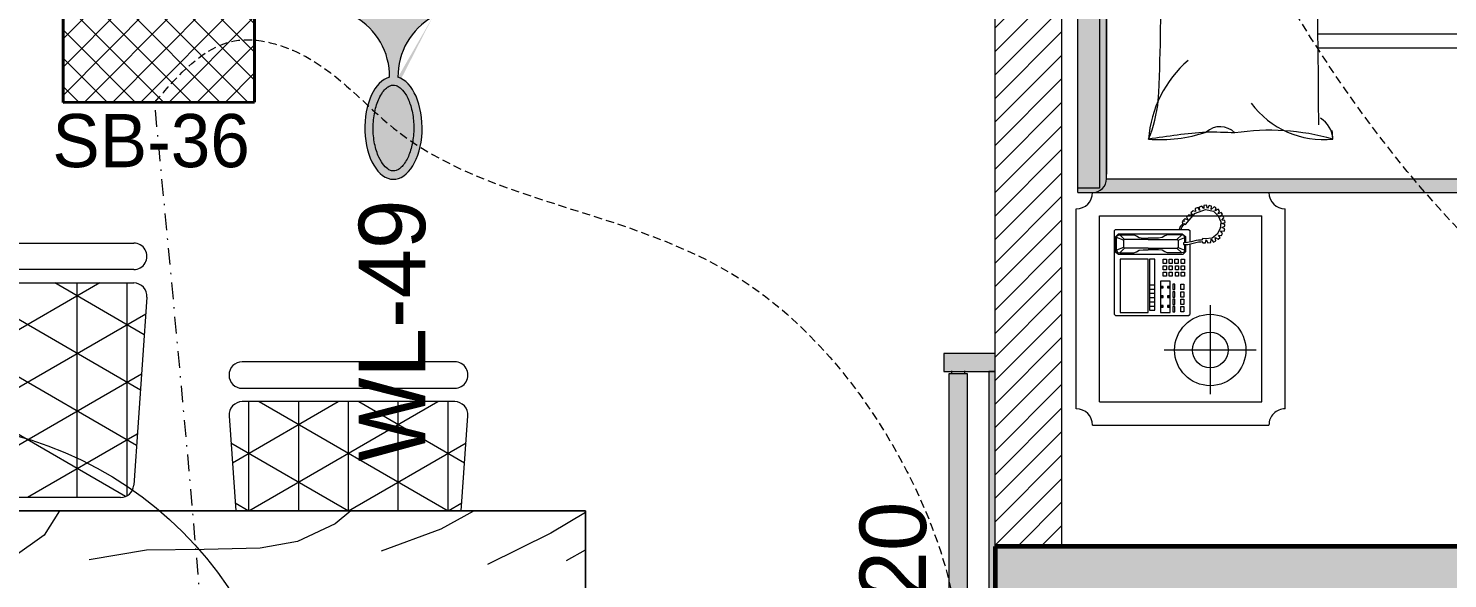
# Model space of a CAD drawing. Header units: inches. Extents: x 109699 to 44449955, y -10987 to 15824140.
# Drawn here: x 197648.8 to 197755.6, y -3479.4 to -3438.1 of the extents above; entities that cross this region are included whole.
import ezdxf

# ---------------------------------------------------------------- set-up
doc = ezdxf.new("R2010")
doc.units = ezdxf.units.IN
doc.header["$LTSCALE"] = 5
doc.header["$MEASUREMENT"] = 0
doc.linetypes.add('DASHDOT', pattern=[1, 0.5, -0.25, 0, -0.25])
doc.linetypes.add('DASHED2', pattern=[0.375, 0.25, -0.125])
doc.layers.get('0').update_dxf_attribs({"color": 123})
for name, color, linetype, lineweight in [('@NORMAL', 7, 'Continuous', 5), ('cloumn', 253, 'Continuous', 60), ('E-CF-Ceiling-Fan', 30, 'Continuous', 13), ('E-Con-Point', 5, 'DASHED2', 13), ('E-SB-Switch-Board', 106, 'Continuous', 18), ('E-WL-Wall-Light', 232, 'Continuous', 15), ('E-WTL-Wall-Tube-Light', 6, 'Continuous', 15), ('ha', 252, 'Continuous', 5), ('SB', 1, 'DASHDOT', 20), ('WALL-1', 8, 'Continuous', 9)]:
    doc.layers.add(name, color=color, linetype=linetype, lineweight=lineweight)
doc.layers.add('FURNITUR', color=7, linetype='Continuous', lineweight=5, true_color=0xe8e8e8)
doc.styles.get("Standard").update_dxf_attribs({"font": 'times.ttf'})

# ---------------------------------------------------------------- blocks, each defined once
blk = doc.blocks.new('coloumn-01')
at = {"layer": 'ha'}
h = blk.add_hatch(dxfattribs=at)
h.set_pattern_fill('AR-CONC', color=256, scale=0.5)
h.set_pattern_definition([(49.99999999999999, (0, 0), (3.586300913003767, -0.3137606749129755), [0.375, -4.125]), (355, (0, 0), (-0.693756668065, 3.760960668500059), [0.3, -3.3]), (100.45144446, (0.298858405, -0.02614672), (2.89254423363556, 3.447199954843147), [0.3187009599999999, -3.505710559999999]), (46.18420000000001, (0, 1), (5.336206653357862, -0.8275964039653827), [0.5625, -6.1875]), (96.63563549, (0.444683725, 0.931033465), (4.673309728371142, 4.870593003872752), [0.47805171, -5.258568799999999]), (351.1841639899999, (0, 1), (4.673309725273866, 4.870593001349951), [0.45, -4.950000005]), (21, (0.5, 0.75), (2.984535260592308, -2.013094453326694), [0.375, -4.125]), (326.0000000000001, (0.5, 0.75), (1.216576659607909, 3.625750225234265), [0.3, -3.3]), (71.45144474, (0.74871127, 0.58224213), (4.201111883649856, 1.612655764031769), [0.31870095, -3.50571056]), (37.50000000000001, (0, 0), (0.06079927658645334, 1.664469269156557), [0, -3.26, 0, -3.35, 0, -3.3125]), (7.499999999999999, (0, 0), (1.315347687210743, 1.972058559411801), [0, -1.91, 0, -3.185, 0, -1.2625]), (327.5, (-1.115, 0), (2.669112180862045, -0.1127743586718988), [0, -1.25, 0, -3.9, 0, -5.175]), (317.5, (-1.615, 0), (2.915930846711931, 0.5005249116615886), [0, -1.625, 0, -2.59, 0, -3.675])])
h.paths.add_polyline_path([(32128.44739975178, -2546319.049243456), (32092.44739975178, -2546319.049243456), (32092.44739975178, -2546331.049243456), (32128.44739975178, -2546331.049243456)])
h.paths.add_polyline_path([(32128.44739975189, -2546617.132962178), (32098.44739975189, -2546617.132962178), (32098.44739975189, -2546629.132962178), (32128.44739975189, -2546629.132962178)])
h.paths.add_polyline_path([(31978.51966727065, -2546605.132962178), (31966.51966727065, -2546605.132962178), (31966.51966727065, -2546635.132962178), (31978.51966727065, -2546635.132962178)])
h.paths.add_polyline_path([(31821.20333333506, -2546605.132962178), (31809.20333333506, -2546605.132962178), (31809.20333333506, -2546635.132962178), (31821.20333333506, -2546635.132962178)])
h.paths.add_polyline_path([(31689.20328743063, -2546611.133238418), (31677.20328743063, -2546611.133238418), (31677.20328743063, -2546635.133238418), (31689.20328743063, -2546635.133238418)])
h.paths.add_polyline_path([(31417.20347832461, -2546611.132962178), (31405.20347832461, -2546611.132962178), (31405.20347832461, -2546635.132962178), (31417.20347832461, -2546635.132962178)])
h.paths.add_polyline_path([(31435.20347912709, -2546415.348983645), (31405.20347912709, -2546415.348983645), (31405.20347912709, -2546427.348983645), (31435.20347912709, -2546427.348983645)])
h.paths.add_polyline_path([(31633.74647668525, -2546415.348983645), (31603.74647668525, -2546415.348983645), (31603.74647668525, -2546427.348983645), (31633.74647668525, -2546427.348983645)])
h.paths.add_polyline_path([(31821.20245073218, -2546319.049243455), (31809.20245073218, -2546319.049243455), (31809.20245073218, -2546349.049243455), (31821.20245073218, -2546349.049243455)])
h.paths.add_polyline_path([(31996.51966727068, -2546319.049243455), (31966.51966727068, -2546319.049243455), (31966.51966727068, -2546331.049243455), (31996.51966727068, -2546331.049243455)])
h.paths.add_polyline_path([(31581.74648750067, -2546291.049243452), (31541.74648750067, -2546291.049243452), (31541.74648750067, -2546301.049243452), (31581.74648750067, -2546301.049243452)])
h.paths.add_polyline_path([(31485.74647668505, -2546261.049243452), (31475.74647668505, -2546261.049243452), (31475.74647668505, -2546301.049243452), (31485.74647668505, -2546301.049243452)])
h.paths.add_polyline_path([(31581.74648750064, -2546206.049278549), (31521.74648750064, -2546206.049278549), (31521.74648750064, -2546216.049243455), (31581.74648750064, -2546216.049243455)])
h.paths.add_polyline_path([(31435.20347595899, -2546206.049243455), (31405.20347595899, -2546206.049243455), (31405.20347595899, -2546218.049243455), (31435.20347595899, -2546218.049243455)])
h.paths.add_polyline_path([(31435.20347912709, -2546094.049243455), (31405.20347912709, -2546094.049243455), (31405.20347912709, -2546106.049243455), (31435.20347912709, -2546106.049243455)])
h.paths.add_polyline_path([(31583.74647668522, -2546094.049243455), (31547.74647668522, -2546094.049243455), (31547.74647668522, -2546106.049243455), (31583.74647668522, -2546106.049243455)])
h.paths.add_polyline_path([(31775.41359277777, -2546094.049243455), (31763.41359277777, -2546094.049243455), (31763.41359277777, -2546124.049243455), (31775.41359277777, -2546124.049243455)])
h.paths.add_polyline_path([(32059.80123907101, -2546094.049243455), (32047.80123907101, -2546094.049243455), (32047.80123907101, -2546124.049243455), (32059.80123907101, -2546124.049243455)])
h.paths.add_polyline_path([(32058.06771510976, -2545913.633020405), (32028.06771510976, -2545913.633020405), (32028.06771510976, -2545925.633020405), (32058.06771510976, -2545925.633020405)])
h.paths.add_polyline_path([(32048.06771510973, -2545722.712815279), (32036.06771510973, -2545722.712815279), (32036.06771510973, -2545746.712815279), (32048.06771510973, -2545746.712815279)])
h.paths.add_polyline_path([(31799.41359277774, -2545913.633020405), (31763.41359277774, -2545913.633020405), (31763.41359277774, -2545925.633020405), (31799.41359277774, -2545925.633020405)])
h.paths.add_polyline_path([(31591.53986684192, -2545945.049243456), (31561.31223659915, -2545945.049243456), (31561.31223659915, -2545957.049243456), (31591.53986684192, -2545957.049243456)])
h.paths.add_polyline_path([(31435.20347912709, -2545945.049243456), (31405.20347912709, -2545945.049243456), (31405.20347912709, -2545957.049243456), (31435.20347912709, -2545957.049243456)])
h.paths.add_polyline_path([(31429.2035252499, -2545715.383477275), (31405.2035252499, -2545715.383477275), (31405.2035252499, -2545727.383477275), (31429.2035252499, -2545727.383477275)])
h.paths.add_polyline_path([(31605.53986684192, -2545715.383237123), (31581.53986684192, -2545715.383237123), (31581.53986684192, -2545727.383237123), (31605.53986684192, -2545727.383237123)])
h.paths.add_polyline_path([(31775.41359277774, -2545711.610186095), (31763.41359277774, -2545711.610186095), (31763.41359277774, -2545735.610186095), (31775.41359277774, -2545735.610186095)])
at = {"layer": 'cloumn', "elevation": -16.70462349056088}
blk.add_lwpolyline([(31763.41359277774, -2545913.633020405), (31763.41359277774, -2545925.633020405), (31799.41359277774, -2545925.633020405), (31799.41359277774, -2545913.633020405)], close=True, dxfattribs=at)
blk = doc.blocks.new('vfdcx')
at = {"layer": 'FURNITUR', "lineweight": 0}
for points in [[(104135.0060097724, -19120.26887350804), (104970.0060097716, -19120.26887350804, 0.4142137440382407), (105000.0060097716, -19090.26885490074), (105000.0060097704, -19090.26887350193), (105000.0060097704, -19058.46706700833), (104983.8676956173, -19058.46706700833), (104983.8676956173, -19105.34206700833), (103280.0060097765, -19105.34206700833), (103280.0060097765, -19058.46706700833), (103270.0060097745, -19058.46706700833), (103270.0060097745, -19090.26887350193, 0.4142145040311273), (103300.0061062251, -19120.26887350178), (103300.0060097733, -19120.26887350804)], [(103280.0060097765, -19058.46706700833), (103280.0060097765, -19105.34206700833), (104983.8676956173, -19105.34206700833), (104983.8676956173, -19058.46706700833)]]:
    blk.add_hatch(color=256, dxfattribs=at).paths.add_polyline_path(points)
at = {"layer": 'FURNITUR'}
blk.add_hatch(color=256, dxfattribs=at).paths.add_polyline_path([(103350.0060097762, -21058.46706700833, -0.4142135623901436), (103300.0060097733, -21008.46706700833), (103300.0060097733, -19120.26887350193, -0.4142135623730951), (103270.0060097733, -19090.26887350193), (103270.0060097733, -19470.26887349553), (103270.0060097745, -21088.46706700716), (105000.0060097704, -21088.46706700716), (105000.0060097704, -19470.94256263169, 5.403727467161091e-05), (104999.998444552, -19470.94256181408), (104999.998444552, -19090.94256181307, -0.4076509114471731), (104970.0060097716, -19120.26887350193), (104970.0060097716, -19700.18891725242), (104974.8149614137, -19698.56576437598), (104970.0060097716, -19701.06727675785), (104970.0060097716, -21008.46706700542, -0.4142135623901436), (104920.0060097716, -21058.46706700833)])
for p, q in [((102805.0060097768, -19055.26887350193), (103235.0060097771, -19055.26887350193)), ((103270.0060097745, -19058.46706700833), (103270.0060097745, -21088.46706700716)), ((103280.0060097765, -19105.34206700833), (103280.0060097765, -19058.46706700833)), ((102770.0060097733, -19090.26887349815), (102770.0060097733, -19470.26887349553)), ((102820.0060097762, -19105.26887349757), (103220.0060097777, -19105.26887349757)), ((102820.0060097762, -19105.26887349757), (102820.0060097762, -19455.26887349611)), ((103220.0060097777, -19105.26887349757), (103220.0060097777, -19455.26887349611)), ((103270.0060097733, -19090.26887349815), (103270.0060097733, -19470.26887349553)), ((103007.7345300189, -19137.32844558895), (103005.4485300235, -19139.61444559159)), ((103007.7345300189, -19137.32844558895), (103188.3285300238, -19137.32844558895)), ((103188.3285300238, -19137.32844558895), (103190.6145300192, -19139.61444559159)), ((103300.0060097733, -19120.26887350804), (103300.0060097733, -21008.46706700542)), ((103005.4485300235, -19139.61444559159), (103005.4485300235, -19297.34844559194)), ((103012.3065300242, -19149.90144558893), (103012.3065300242, -19210.48044559344)), ((103126.606530018, -19149.90144558893), (103012.3065300242, -19149.90144558893)), ((103126.606530018, -19210.48044559344), (103126.606530018, -19149.90144558893)), ((103136.8935300226, -19146.47244559224), (103141.4655300206, -19140.75744559291)), ((103136.8935300226, -19284.77544559196), (103136.8935300226, -19146.47244559224)), ((103141.4655300206, -19144.1864455896), (103140.3225300193, -19148.75844558761)), ((103140.3225300193, -19148.75844558761), (103140.3225300193, -19179.61944558688)), ((103140.3225300193, -19148.75844558761), (103150.6095300239, -19159.04544559222)), ((103141.4655300206, -19140.75744559291), (103175.7555300238, -19140.75744559291)), ((103146.0375300186, -19141.90044558696), (103141.4655300206, -19144.1864455896)), ((103146.0375300186, -19141.90044558696), (103173.4695300212, -19141.90044558696)), ((103151.7525300179, -19156.75944558957), (103146.0375300186, -19141.90044558696)), ((103150.6095300239, -19159.04544559222), (103151.7525300179, -19156.75944558957)), ((103150.6095300239, -19210.48044559344), (103150.6095300239, -19159.04544559222)), ((103167.7545300219, -19156.75944558957), (103151.7525300179, -19156.75944558957)), ((103167.7545300219, -19156.75944558957), (103173.4695300212, -19141.90044558696)), ((103168.8975300232, -19159.04544559222), (103167.7545300219, -19156.75944558957)), ((103179.1845300205, -19148.75844558761), (103168.8975300232, -19159.04544559222)), ((103168.8975300232, -19210.48044559344), (103168.8975300232, -19159.04544559222)), ((103173.4695300212, -19141.90044558696), (103178.0415300192, -19144.1864455896)), ((103175.7555300238, -19140.75744559291), (103181.4705300232, -19146.47244559224)), ((103178.0415300192, -19144.1864455896), (103179.1845300205, -19148.75844558761)), ((103179.1845300205, -19148.75844558761), (103179.1845300205, -19179.61944558688)), ((103181.4705300232, -19146.47244559224), (103181.4705300232, -19283.63244559064)), ((103190.6145300192, -19139.61444559159), (103190.6145300192, -19297.34844559194)), ((103140.3225300193, -19179.61944558688), (103142.6085300219, -19185.33444559349)), ((103142.6085300219, -19185.33444559349), (103146.0375300186, -19191.04944559281)), ((103146.0375300186, -19191.04944559281), (103147.1805300199, -19199.05044558751)), ((103147.1805300199, -19199.05044558751), (103147.1805300199, -19210.48044559344)), ((103173.4695300212, -19191.04944559281), (103172.3265300199, -19199.05044558751)), ((103172.3265300199, -19199.05044558751), (103172.3265300199, -19210.48044559344)), ((103176.8985300179, -19185.33444559349), (103173.4695300212, -19191.04944559281)), ((103179.1845300205, -19179.61944558688), (103176.8985300179, -19185.33444559349)), ((103012.3065300242, -19210.48044559344), (103126.606530018, -19210.48044559344)), ((103016.8785300222, -19212.7664455888), (103016.8785300222, -19224.19644558745)), ((103126.606530018, -19212.7664455888), (103016.8785300222, -19212.7664455888)), ((103016.8785300222, -19224.19644558745), (103126.606530018, -19224.19644558745)), ((103026.0225300182, -19212.7664455888), (103026.0225300182, -19224.19644558745)), ((103035.1665300215, -19212.7664455888), (103035.1665300215, -19224.19644558745)), ((103044.3105300175, -19212.7664455888), (103044.3105300175, -19224.19644558745)), ((103053.4545300208, -19212.7664455888), (103053.4545300208, -19224.19644558745)), ((103062.5985300241, -19212.7664455888), (103062.5985300241, -19224.19644558745)), ((103071.7425300201, -19212.7664455888), (103071.7425300201, -19224.19644558745)), ((103126.606530018, -19224.19644558745), (103126.606530018, -19212.7664455888)), ((103147.1805300199, -19232.19744558942), (103147.1805300199, -19210.48044559344)), ((103150.6095300239, -19210.48044559344), (103150.6095300239, -19272.20244559199)), ((103168.8975300232, -19210.48044559344), (103168.8975300232, -19272.20244559199)), ((103172.3265300199, -19232.19744558942), (103172.3265300199, -19210.48044559344)), ((102931.4553847567, -19442.73764256576), (102931.4553847567, -19244.61869142207)), ((103012.3065300242, -19236.76944558743), (103012.3065300242, -19257.34344558937)), ((103079.7435300221, -19236.76944558743), (103012.3065300242, -19236.76944558743)), ((103012.3065300242, -19257.34344558937), (103079.7435300221, -19257.34344558937)), ((103023.7365300228, -19239.05544559007), (103023.7365300228, -19242.48444558676)), ((103027.1655300195, -19239.05544559007), (103023.7365300228, -19239.05544559007)), ((103023.7365300228, -19242.48444558676), (103027.1655300195, -19242.48444558676)), ((103023.7365300228, -19251.62844559005), (103023.7365300228, -19255.05744558673)), ((103027.1655300195, -19251.62844559005), (103023.7365300228, -19251.62844559005)), ((103023.7365300228, -19255.05744558673), (103027.1655300195, -19255.05744558673)), ((103027.1655300195, -19242.48444558676), (103027.1655300195, -19239.05544559007)), ((103027.1655300195, -19255.05744558673), (103027.1655300195, -19251.62844559005)), ((103047.7395300215, -19239.05544559007), (103044.3105300175, -19239.05544559007)), ((103044.3105300175, -19239.05544559007), (103044.3105300175, -19242.48444558676)), ((103044.3105300175, -19242.48444558676), (103047.7395300215, -19242.48444558676)), ((103047.7395300215, -19251.62844559005), (103044.3105300175, -19251.62844559005)), ((103044.3105300175, -19251.62844559005), (103044.3105300175, -19255.05744558673)), ((103044.3105300175, -19255.05744558673), (103047.7395300215, -19255.05744558673)), ((103047.7395300215, -19242.48444558676), (103047.7395300215, -19239.05544559007)), ((103047.7395300215, -19255.05744558673), (103047.7395300215, -19251.62844559005)), ((103068.3135300234, -19239.05544559007), (103064.8845300194, -19239.05544559007)), ((103064.8845300194, -19239.05544559007), (103064.8845300194, -19242.48444558676)), ((103064.8845300194, -19242.48444558676), (103068.3135300234, -19242.48444558676)), ((103068.3135300234, -19251.62844559005), (103064.8845300194, -19251.62844559005)), ((103064.8845300194, -19251.62844559005), (103064.8845300194, -19255.05744558673)), ((103064.8845300194, -19255.05744558673), (103068.3135300234, -19255.05744558673)), ((103068.3135300234, -19242.48444558676), (103068.3135300234, -19239.05544559007)), ((103068.3135300234, -19255.05744558673), (103068.3135300234, -19251.62844559005)), ((103079.7435300221, -19257.34344558937), (103079.7435300221, -19236.76944558743)), ((103090.0305300194, -19249.3424455874), (103090.0305300194, -19242.48444558676)), ((103090.0305300194, -19242.48444558676), (103099.1745300227, -19242.48444558676)), ((103099.1745300227, -19249.3424455874), (103090.0305300194, -19249.3424455874)), ((103090.0305300194, -19261.91544558738), (103090.0305300194, -19255.05744558673)), ((103090.0305300194, -19255.05744558673), (103099.1745300227, -19255.05744558673)), ((103099.1745300227, -19242.48444558676), (103099.1745300227, -19249.3424455874)), ((103099.1745300227, -19255.05744558673), (103099.1745300227, -19261.91544558738)), ((103103.7465300207, -19242.48444558676), (103112.890530024, -19242.48444558676)), ((103103.7465300207, -19249.3424455874), (103103.7465300207, -19242.48444558676)), ((103112.890530024, -19249.3424455874), (103103.7465300207, -19249.3424455874)), ((103103.7465300207, -19261.91544558738), (103103.7465300207, -19255.05744558673)), ((103103.7465300207, -19255.05744558673), (103112.890530024, -19255.05744558673)), ((103112.890530024, -19242.48444558676), (103112.890530024, -19249.3424455874)), ((103112.890530024, -19255.05744558673), (103112.890530024, -19261.91544558738)), ((103117.462530022, -19249.3424455874), (103117.462530022, -19242.48444558676)), ((103117.462530022, -19242.48444558676), (103126.606530018, -19242.48444558676)), ((103126.606530018, -19249.3424455874), (103117.462530022, -19249.3424455874)), ((103117.462530022, -19261.91544558738), (103117.462530022, -19255.05744558673)), ((103117.462530022, -19255.05744558673), (103126.606530018, -19255.05744558673)), ((103126.606530018, -19242.48444558676), (103126.606530018, -19249.3424455874)), ((103126.606530018, -19255.05744558673), (103126.606530018, -19261.91544558738)), ((103140.3225300193, -19251.62844559005), (103142.6085300219, -19245.91344559072)), ((103140.3225300193, -19282.48944558932), (103140.3225300193, -19251.62844559005)), ((103142.6085300219, -19245.91344559072), (103146.0375300186, -19240.19844559139)), ((103146.0375300186, -19240.19844559139), (103147.1805300199, -19232.19744558942)), ((103173.4695300212, -19240.19844559139), (103172.3265300199, -19232.19744558942)), ((103176.8985300179, -19245.91344559072), (103173.4695300212, -19240.19844559139)), ((103179.1845300205, -19251.62844559005), (103176.8985300179, -19245.91344559072)), ((103179.1845300205, -19282.48944558932), (103179.1845300205, -19251.62844559005)), ((103013.4495300182, -19263.0584455887), (103013.4495300182, -19267.63044558671)), ((103024.8795300241, -19263.0584455887), (103013.4495300182, -19263.0584455887)), ((103013.4495300182, -19267.63044558671), (103024.8795300241, -19267.63044558671)), ((103013.4495300182, -19280.20344558668), (103024.8795300241, -19280.20344558668)), ((103013.4495300182, -19287.06144558733), (103013.4495300182, -19280.20344558668)), ((103024.8795300241, -19287.06144558733), (103013.4495300182, -19287.06144558733)), ((103024.8795300241, -19267.63044558671), (103024.8795300241, -19263.0584455887)), ((103024.8795300241, -19280.20344558668), (103024.8795300241, -19287.06144558733)), ((103029.4515300222, -19263.0584455887), (103029.4515300222, -19267.63044558671)), ((103040.8815300208, -19263.0584455887), (103029.4515300222, -19263.0584455887)), ((103029.4515300222, -19267.63044558671), (103040.8815300208, -19267.63044558671)), ((103029.4515300222, -19287.06144558733), (103029.4515300222, -19280.20344558668)), ((103029.4515300222, -19280.20344558668), (103040.8815300208, -19280.20344558668)), ((103040.8815300208, -19287.06144558733), (103029.4515300222, -19287.06144558733)), ((103040.8815300208, -19267.63044558671), (103040.8815300208, -19263.0584455887)), ((103040.8815300208, -19280.20344558668), (103040.8815300208, -19287.06144558733)), ((103045.4535300188, -19263.0584455887), (103045.4535300188, -19267.63044558671)), ((103056.8835300175, -19263.0584455887), (103045.4535300188, -19263.0584455887)), ((103045.4535300188, -19267.63044558671), (103056.8835300175, -19267.63044558671)), ((103045.4535300188, -19280.20344558668), (103056.8835300175, -19280.20344558668)), ((103045.4535300188, -19287.06144558733), (103045.4535300188, -19280.20344558668)), ((103056.8835300175, -19287.06144558733), (103045.4535300188, -19287.06144558733)), ((103056.8835300175, -19267.63044558671), (103056.8835300175, -19263.0584455887)), ((103056.8835300175, -19280.20344558668), (103056.8835300175, -19287.06144558733)), ((103072.8855300214, -19263.0584455887), (103061.4555300228, -19263.0584455887)), ((103061.4555300228, -19263.0584455887), (103061.4555300228, -19267.63044558671)), ((103061.4555300228, -19267.63044558671), (103072.8855300214, -19267.63044558671)), ((103061.4555300228, -19287.06144558733), (103061.4555300228, -19280.20344558668)), ((103061.4555300228, -19280.20344558668), (103072.8855300214, -19280.20344558668)), ((103072.8855300214, -19287.06144558733), (103061.4555300228, -19287.06144558733)), ((103072.8855300214, -19267.63044558671), (103072.8855300214, -19263.0584455887)), ((103072.8855300214, -19280.20344558668), (103072.8855300214, -19287.06144558733)), ((103099.1745300227, -19261.91544558738), (103090.0305300194, -19261.91544558738)), ((103090.0305300194, -19275.63144558867), (103090.0305300194, -19268.77344558803)), ((103090.0305300194, -19268.77344558803), (103099.1745300227, -19268.77344558803)), ((103099.1745300227, -19275.63144558867), (103090.0305300194, -19275.63144558867)), ((103090.0305300194, -19288.20444558865), (103090.0305300194, -19281.346445588)), ((103090.0305300194, -19281.346445588), (103099.1745300227, -19281.346445588)), ((103099.1745300227, -19288.20444558865), (103090.0305300194, -19288.20444558865)), ((103099.1745300227, -19268.77344558803), (103099.1745300227, -19275.63144558867)), ((103099.1745300227, -19281.346445588), (103099.1745300227, -19288.20444558865)), ((103112.890530024, -19261.91544558738), (103103.7465300207, -19261.91544558738)), ((103103.7465300207, -19268.77344558803), (103112.890530024, -19268.77344558803)), ((103103.7465300207, -19275.63144558867), (103103.7465300207, -19268.77344558803)), ((103112.890530024, -19275.63144558867), (103103.7465300207, -19275.63144558867)), ((103103.7465300207, -19288.20444558865), (103103.7465300207, -19281.346445588)), ((103103.7465300207, -19281.346445588), (103112.890530024, -19281.346445588)), ((103112.890530024, -19288.20444558865), (103103.7465300207, -19288.20444558865)), ((103112.890530024, -19268.77344558803), (103112.890530024, -19275.63144558867)), ((103112.890530024, -19281.346445588), (103112.890530024, -19288.20444558865)), ((103126.606530018, -19261.91544558738), (103117.462530022, -19261.91544558738)), ((103117.462530022, -19267.63044558671), (103126.606530018, -19267.63044558671)), ((103117.462530022, -19274.48844558735), (103117.462530022, -19267.63044558671)), ((103126.606530018, -19274.48844558735), (103117.462530022, -19274.48844558735)), ((103117.462530022, -19281.346445588), (103126.606530018, -19281.346445588)), ((103117.462530022, -19288.20444558865), (103117.462530022, -19281.346445588)), ((103126.606530018, -19288.20444558865), (103117.462530022, -19288.20444558865)), ((103126.606530018, -19267.63044558671), (103126.606530018, -19274.48844558735)), ((103126.606530018, -19281.346445588), (103126.606530018, -19288.20444558865)), ((103142.6085300219, -19290.49044559129), (103136.8935300226, -19284.77544559196)), ((103140.3225300193, -19282.48944558932), (103150.6095300239, -19272.20244559199)), ((103141.4655300206, -19287.06144558733), (103140.3225300193, -19282.48944558932)), ((103146.0375300186, -19289.34744558997), (103141.4655300206, -19287.06144558733)), ((103158.6846558304, -19290.49044559129), (103142.6085300219, -19290.49044559129)), ((103151.7525300179, -19274.48844558735), (103146.0375300186, -19289.34744558997)), ((103146.0375300186, -19289.34744558997), (103158.6661243811, -19289.34744558997)), ((103150.6095300239, -19272.20244559199), (103151.7525300179, -19274.48844558735)), ((103167.7545300219, -19274.48844558735), (103151.7525300179, -19274.48844558735)), ((103162.0395300226, -19285.91844559328), (103158.6105300186, -19285.91844559328)), ((103158.6105300186, -19285.91844559328), (103158.7703406286, -19295.77539139923)), ((103162.7026649177, -19295.08101934103), (103162.0395300226, -19285.91844559328)), ((103162.2877015062, -19289.34744558997), (103173.4695300212, -19289.34744558997)), ((103175.7555300238, -19290.49044559129), (103162.370425339, -19290.49044559129)), ((103168.8975300232, -19272.20244559199), (103167.7545300219, -19274.48844558735)), ((103167.7545300219, -19274.48844558735), (103173.4695300212, -19289.34744558997)), ((103179.1845300205, -19282.48944558932), (103168.8975300232, -19272.20244559199)), ((103173.4695300212, -19289.34744558997), (103178.0415300192, -19287.06144558733)), ((103181.4705300232, -19283.63244559064), (103175.7555300238, -19290.49044559129)), ((103178.0415300192, -19287.06144558733), (103179.1845300205, -19282.48944558932)), ((103197.4746078223, -19279.3254785624), (103190.6145300192, -19276.77444559)), ((103190.6145300192, -19281.346445588), (103195.6626538914, -19282.75019271446)), ((103195.6626538914, -19282.75019271446), (103200.2932017741, -19286.37636035042)), ((103200.6958579397, -19282.54873921601), (103197.4746078223, -19279.3254785624)), ((103200.2932017741, -19286.37636035042), (103201.5011710565, -19287.98799068086)), ((103203.1117957187, -19284.76473002725), (103200.6958579397, -19282.54873921601)), ((103201.5011710565, -19287.98799068086), (103203.9171088428, -19287.78653600371)), ((103203.9171088428, -19287.78653600371), (103201.5011710565, -19290.2039814921)), ((103201.5011710565, -19290.2039814921), (103210.7622660289, -19298.46358542769)), ((103207.3396874358, -19283.15309970408), (103203.1117957187, -19284.76473002725)), ((103209.3529690566, -19285.16763820285), (103207.3396874358, -19283.15309970408)), ((103207.7423436014, -19288.59235116166), (103209.3529690566, -19285.16763820285)), ((103210.5609375532, -19286.37636035042), (103207.7423436014, -19288.59235116166)), ((103213.5808599807, -19289.59961981805), (103210.5609375532, -19286.37636035042)), ((103211.1649221944, -19296.24759461645), (103213.5808599807, -19289.59961981805)), ((103005.4485300235, -19297.34844559194), (103007.7345300189, -19299.6344455873)), ((103159.6959362097, -19299.6344455873), (103007.7345300189, -19299.6344455873)), ((103158.7703406286, -19295.77539139923), (103161.5460989953, -19307.34826644535)), ((103161.5460989953, -19307.34826644535), (103164.3218573546, -19318.22676943325)), ((103164.3218573546, -19302.48765886559), (103162.7026649177, -19295.08101934103)), ((103188.3285300238, -19299.6344455873), (103163.6981060102, -19299.6344455873)), ((103164.3218573546, -19318.22676943325), (103164.0905444539, -19324.24466377911)), ((103167.097615714, -19313.36616184622), (103164.3218573546, -19302.48765886559)), ((103167.7915551292, -19318.92114149146), (103167.097615714, -19313.36616184622)), ((103167.5602422285, -19324.93903689233), (103167.7915551292, -19318.92114149146)), ((103190.6145300192, -19297.34844559194), (103188.3285300238, -19299.6344455873)), ((103210.7622660289, -19298.46358542769), (103225.8618773732, -19311.35662567017)), ((103217.406095525, -19293.02433397011), (103211.1649221944, -19296.24759461645)), ((103222.6406272559, -19298.06067725936), (103217.406095525, -19293.02433397011)), ((103221.4326579734, -19305.31301253855), (103222.6406272559, -19298.06067725936)), ((103226.6671904973, -19302.08975307092), (103221.4326579734, -19305.31301253855)), ((103226.0824821234, -19311.74595932449), (103233.7158177935, -19333.50296423801)), ((103231.0964098971, -19306.72318937055), (103226.6671904973, -19302.08975307092)), ((103229.2844567593, -19311.75953265979), (103231.0964098971, -19306.72318937055)), ((103236.2602632521, -19311.05158621127), (103229.3208669973, -19311.74595932449)), ((103231.6339988494, -19320.54134402047), (103238.3420814978, -19317.99531102793)), ((103239.0360216115, -19320.30988666289), (103231.6339988494, -19320.54134402047)), ((103238.3420814978, -19317.99531102793), (103236.2602632521, -19311.05158621127)), ((103240.6552140484, -19325.63340895782), (103239.0360216115, -19320.30988666289)), ((103028.3001283866, -19343.89893916158), (102836.22484451, -19343.89893916158)), ((103162.2400384105, -19328.17944195036), (103161.777411896, -19333.73442158832)), ((103161.777411896, -19333.73442158832), (103168.4854952502, -19334.89170940944)), ((103168.4854952502, -19334.89170940944), (103162.0087255025, -19338.82648652566)), ((103162.0087255025, -19338.82648652566), (103162.471352017, -19345.07583928412)), ((103164.7844838618, -19325.63340895782), (103162.2400384105, -19328.17944195036)), ((103162.471352017, -19345.07583928412), (103169.8733740806, -19345.77021134233)), ((103169.8733740806, -19345.77021134233), (103163.3966043329, -19350.86227627967)), ((103163.3966043329, -19350.86227627967), (103166.4036762988, -19356.18579962234)), ((103164.0905444539, -19324.24466377911), (103164.7844838618, -19325.63340895782)), ((103171.7238801167, -19327.94798354503), (103167.5602422285, -19324.93903689233)), ((103170.798627095, -19333.27150688042), (103171.7238801167, -19327.94798354503)), ((103171.9551930247, -19347.85332962697), (103170.798627095, -19333.27150688042)), ((103180.7450946173, -19358.96328891745), (103171.9551930247, -19347.85332962697)), ((103230.4774329197, -19350.86227627967), (103220.2996517982, -19360.81494879677)), ((103233.7158177935, -19333.50296423801), (103230.4774329197, -19350.86227627967)), ((103239.498648126, -19352.2510214511), (103233.9471307015, -19346.00166869992)), ((103233.9471307015, -19346.00166869992), (103241.1178398571, -19346.23312710524)), ((103235.7976367377, -19330.26255917999), (103240.6552140484, -19325.63340895782)), ((103242.0430928788, -19330.26255917999), (103235.7976367377, -19330.26255917999)), ((103236.0289496457, -19338.13211446746), (103243.1996588013, -19336.04899617554)), ((103242.0430928788, -19341.60397687579), (103236.0289496457, -19338.13211446746)), ((103237.6481420826, -19356.88017168055), (103239.498648126, -19352.2510214511)), ((103241.1178398571, -19346.23312710524), (103242.0430928788, -19341.60397687579)), ((103243.1996588013, -19336.04899617554), (103242.0430928788, -19330.26255917999)), ((103166.4036762988, -19356.18579962234), (103173.3430718552, -19354.79705444364)), ((103173.3430718552, -19354.79705444364), (103170.1046876871, -19361.27786455241)), ((103170.1046876871, -19361.27786455241), (103173.5743854616, -19365.44409902622)), ((103173.5743854616, -19365.44409902622), (103178.8945892796, -19361.50932190999)), ((103178.8945892796, -19361.50932190999), (103177.9693362579, -19367.75867466845)), ((103177.9693362579, -19367.75867466845), (103182.3642870542, -19370.53616396357)), ((103193.0046939916, -19365.44409902622), (103180.7450946173, -19358.96328891745)), ((103182.3642870542, -19370.53616396357), (103187.9158037802, -19365.90701373412)), ((103187.9158037802, -19365.90701373412), (103187.2218643649, -19373.545111664)), ((103187.2218643649, -19373.545111664), (103192.0794416684, -19374.93385683543)), ((103192.0794416684, -19374.93385683543), (103195.0865129358, -19368.68450407697)), ((103206.8834865014, -19366.60138684734), (103193.0046939916, -19365.44409902622)), ((103195.0865129358, -19368.68450407697), (103197.8622712951, -19374.93385683543)), ((103197.8622712951, -19374.93385683543), (103201.7945962899, -19375.39677154332)), ((103201.7945962899, -19375.39677154332), (103203.4137880211, -19368.68450407697)), ((103203.4137880211, -19368.68450407697), (103205.9582334797, -19376.09114465654)), ((103205.9582334797, -19376.09114465654), (103210.353184276, -19374.93385683543)), ((103220.2996517982, -19360.81494879677), (103206.8834865014, -19366.60138684734)), ((103210.353184276, -19374.93385683543), (103210.5844978825, -19368.68450407697)), ((103210.5844978825, -19368.68450407697), (103215.9047009947, -19373.31365430642)), ((103215.9047009947, -19373.31365430642), (103219.605712383, -19371.4619944271)), ((103219.605712383, -19371.4619944271), (103218.9117729678, -19364.51826961043)), ((103218.9117729678, -19364.51826961043), (103223.7693502713, -19370.53616396357)), ((103223.7693502713, -19370.53616396357), (103227.4703616596, -19367.29575890554)), ((103227.4703616596, -19367.29575890554), (103224.6946025945, -19361.0464072021)), ((103224.6946025945, -19361.0464072021), (103231.1713723349, -19363.82389649721)), ((103230.9400594342, -19354.79705444364), (103237.6481420826, -19356.88017168055)), ((103234.178444308, -19361.0464072021), (103230.9400594342, -19354.79705444364)), ((103231.1713723349, -19363.82389649721), (103234.178444308, -19361.0464072021)), ((102820.0060097762, -19455.26887349611), (103220.0060097777, -19455.26887349611)), ((102805.0060097768, -19505.26887349902), (103235.0060097771, -19505.26887349902)), ((103581.4079172528, -19576.21627416812), (103581.4079172528, -20168.87880140859)), ((103611.4079172516, -19575.80347701297), (103611.4079172516, -20158.75297983586))]:
    blk.add_line(p, q, dxfattribs=at)
at = {"layer": 'FURNITUR', "lineweight": 0}
for p, q in [((103270.0060097745, -19058.46706700833), (105000.0060097704, -19058.46706700833)), ((103280.0060097765, -19058.46706700833), (104983.8676956173, -19058.46706700833)), ((104983.8676956173, -19105.34206700833), (103280.0060097765, -19105.34206700833)), ((103300.0060097733, -19120.26887350804), (104135.0060097724, -19120.26887350804)), ((104135.0060097724, -19120.26887350804), (103309.5818239275, -19120.26887350804))]:
    blk.add_line(p, q, dxfattribs=at)
at = {"layer": 'FURNITUR'}
for radius in [76.80000000000001, 38.40000000000001]:
    blk.add_circle((102931.4553847567, -19343.89893916158), radius, dxfattribs=at)
for centre, radius, start, end in [((102770.0060097733, -19055.26887350193), 35, 270, 0), ((103270.0060097733, -19055.26887350193), 35, 180, 270), ((103300.0060097733, -19090.26887350193), 30, 180, 270), ((103692.4761427912, -19236.20850800363), 308.4516537023845, 175.3048403511953, 198.6941858081766), ((101769.6840758257, -19472.28110323487), 1636.376012811697, 4.809846250895134, 9.189180033342527), ((103497.7910884231, -18938.56242108597), 294.8034295215505, 247.5178501818767, 264.2669618412397), ((103367.9166689221, -19455.32427137515), 244.964437246083, 40.41890181325098, 85.98709629319234), ((103656.2494994545, -15856.79572711671), 3380.322350080307, 266.8133656541502, 276.1602115173085), ((103367.2300568255, -19365.02609752062), 44.61701382252853, 314.4735959585727, 42.17134071386355), ((101039.1050419971, -19289.33437421221), 2361.831884243083, 357.3905418689854, 358.8876448237095), ((102908.6281408567, -19471.88473045536), 495.5711040997754, 344.02430327079, 8.70709119508754), ((103578.3540120069, -19588.33970134002), 194.3203121079686, 126.5710975267796, 185.8899765529693), ((102770.0060097733, -19505.26887349902), 35, 0, 90), ((103270.0060097733, -19505.26887349902), 35, 90, 180), ((103381.6116570273, -19551.43331441069), 56.95171457819486, 273.4708538293442, 328.5411842832511), ((103364.5044283807, -2722.442579508075), 16855.16938135782, 270.1739879135319, 272.0521389211873), ((103367.9166689221, -19363.91670226441), 244.964437246083, 274.0129037068077, 278.3416580206644)]:
    blk.add_arc(centre, radius, start, end, dxfattribs=at)
blk = doc.blocks.new('vbhgytr')
at = {"layer": 'FURNITUR'}
for p, q in [((143605.1249523512, 661.8079216003179), (143621.1095610846, 661.8079216003179)), ((143621.1095610846, 659.8079216003033), (143605.1249523512, 659.8079216003033)), ((143618.5653896998, 658.8079216003688), (143604.6189918455, 650.7559650403997)), ((143605.1249523512, 658.8079216003688), (143621.1095610846, 658.8079216003688)), ((143621.6155215903, 650.7559650405452), (143607.669123736, 658.8079216003688)), ((143621.9084885877, 654.9169474846453), (143615.1691237321, 658.8079216002233)), ((143616.867256716, 642.6720594977793), (143616.867256716, 658.8079216003688)), ((143620.617256714, 642.8077464430851), (143620.617256714, 658.8079216003688)), ((143622.1070916092, 657.737687340231), (143621.111356983, 643.5953629989851)), ((143621.3225545928, 646.5949825964451), (143604.2165991282, 656.4711105939284)), ((143622.0179143076, 656.4711105939284), (143604.9119588429, 646.5949825962996)), ((143645.2717227854, 652.8836901886121), (143629.2871140523, 652.8836901886121)), ((143620.4902177778, 642.7454054618005), (143604.5343936761, 651.9575048070514)), ((143621.7001197597, 651.9575048070514), (143605.744295658, 642.7454054618004)), ((143629.2871140523, 650.8836901885976), (143645.2717227854, 650.8836901885976)), ((143628.5379842429, 645.2854441583443), (143636.5023799883, 649.8836901885176)), ((143645.2717227854, 649.8836901885176), (143629.2871140523, 649.8836901885176)), ((143629.7794184228, 641.6720594978448), (143629.7794184228, 649.8836901885176)), ((143629.7794184226, 641.6720594976993), (143644.0023799844, 649.8836901885176)), ((143630.5564568533, 649.8836901885176), (143644.7794184149, 641.6720594978448)), ((143633.5294184208, 641.6720594978448), (143633.5294184208, 649.8836901885176)), ((143637.2794184189, 641.6720594978448), (143637.2794184189, 649.8836901885176)), ((143638.0564568494, 649.8836901885176), (143646.0208525948, 645.2854441583443)), ((143641.0294184169, 641.6720594978448), (143641.0294184169, 649.8836901885176)), ((143644.7794184149, 641.6720594978448), (143644.7794184149, 649.8836901885176)), ((143628.2895835277, 648.8134559283799), (143628.7923959036, 641.6720594978448)), ((143645.7664409339, 641.6720594978448), (143646.26925331, 648.8134559283799)), ((143621.3823252117, 647.4438990201744), (143613.1172567179, 642.6720594977793)), ((143628.4327786389, 646.7796693589627), (143637.2794184189, 641.6720594978448)), ((143637.2794184187, 641.6720594976993), (143646.1260581988, 646.7796693589627)), ((143620.114302498, 642.6720594977793), (143606.1202109378, 642.6720594977793)), ((143628.7505731869, 642.2660635720857), (143629.7794184228, 641.6720594978448)), ((143644.7794184148, 641.6720594976993), (143645.8082636508, 642.2660635719402)), ((143655.1172566959, 641.6720594978448), (143571.1172567398, 641.6720594978448)), ((143571.1172567398, 641.6720594978448), (143655.1172566959, 641.6720594978448)), ((143615.5334667222, 641.6720594978448), (143614.3686629143, 639.8357809495151)), ((143628.7923959036, 641.6720594978448), (143645.7664409339, 641.6720594978448)), ((143628.7923959036, 641.6720594978448), (143645.7664409339, 641.6720594978448)), ((143637.4512945455, 641.6720594978448), (143636.2761165116, 640.6848105488733)), ((143644.248353743, 640.3276376992483), (143646.7055521448, 641.6720594978448)), ((143655.1172566959, 641.538957472267), (143652.5193605899, 639.9888483998194)), ((143655.1172566959, 597.672059496797), (143655.1172566959, 641.6720594978448)), ((143655.1172566959, 641.6720594978448), (143655.1172566959, 597.672059496797)), ((143636.2761165116, 640.6848105488733), (143633.4492296633, 639.3763560241482)), ((143639.7542986284, 638.6606835952091), (143644.248353743, 640.3276376992483)), ((143652.5193605899, 639.9888483998194), (143647.7523893031, 637.6473326774039)), ((143614.3686629143, 639.8357809495151), (143612.0119763768, 638.1696848632141)), ((143630.6222562891, 638.8733223773182), (143626.4121809155, 638.7555468585775)), ((143633.4492296633, 639.3763560241482), (143630.6222562891, 638.8733223773182)), ((143622.0793810895, 638.7158959139039), (143617.7459480488, 637.9870569239985)), ((143626.4121809155, 638.7555468585775), (143622.0793810895, 638.7158959139039)), ((143653.6931850109, 637.9421590691745), (143655.1172566959, 638.7446585256688))]:
    blk.add_line(p, q, dxfattribs=at)
for centre, major_axis, ratio, start_param, end_param in [((143621.1095610846, 660.8079216003833), (-0.707106781006985, 0.7071067810069851), 0.9999999999912867, 2.356194490187988, 5.497787143777781), ((143621.1095610846, 657.8079216002888), (-0.707106781004108, 0.7071067810041081), 0.9999999999916713, 3.856698685853721, 5.497787143777973), ((143629.2871140523, 651.8836901885321), (0.707106781031444, 0.7071067810314439), 0.99999999998759, 0.7853981634036532, 3.926990816993446), ((143645.2717227854, 651.8836901885321), (-0.707106781006985, 0.7071067810069851), 0.9999999999912867, 2.356194490187988, 5.497787143777781), ((143629.2871140523, 648.8836901884375), (-0.7071067810253916, 0.7071067810253917), 0.9999999999977596, -0.7853981633985685, 0.8556902945365379), ((143645.2717227854, 648.8836901884375), (-0.7071067810071713, 0.7071067810071714), 0.9999999999917548, 3.856698685853226, 5.497787143778015), ((143620.114302498, 643.6720594977138), (-0.7071067810004055, 0.7071067810004056), 0.9999999999928812, 2.356194490188785, 3.850218925691283)]:
    blk.add_ellipse(centre, major_axis=major_axis, ratio=ratio, start_param=start_param, end_param=end_param, dxfattribs=at)
blk = doc.blocks.new('A$C4DCB0E22')
h = blk.add_hatch()
h.set_pattern_fill('ANSI37', color=256, scale=15, angle=90.05046403147966, style=0)
h.set_pattern_definition([(135.0504640314797, (0, 0), (-1.324656962164393, -1.326992438783809), []), (225.0504640314796, (0, 0), (1.326992438783809, -1.324656962164393), [])])
h.paths.add_polyline_path([(0.0158499618895469, -4.176303718850249e-06), (-3.779117417224143e-06, 17.9999888419976), (8.999992730033242, 18.00791571250107), (9.015846471040199, 0.007922694199763214)])
at = {"lineweight": 40}
for p, q in [((-3.779117417224143e-06, 17.9999888419976), (8.999992730033242, 18.00791571250107)), ((0.0158499618895469, -4.176303718850249e-06), (-3.779117417224143e-06, 17.9999888419976)), ((9.015846471040199, 0.007922694199763214), (8.999992730033242, 18.00791571250107)), ((0.0158499618895469, -4.176303718850249e-06), (9.015846471040199, 0.007922694199763214))]:
    blk.add_line(p, q, dxfattribs=at)
blk = doc.blocks.new('A$C63C712C3')
at = {"linetype": 'ByBlock', "ltscale": 0.5}
h = blk.add_hatch(color=256, dxfattribs=at)
h.dxf.hatch_style = 1
h.paths.add_polyline_path([(35.45815903441689, 102.6004051111813), (7.051254215184599e-05, 102.6004051111813), (7.051254215184599e-05, -1.4210854715202e-14), (35.45815903441689, 0)])
h.paths.add_polyline_path([(1235.458159034402, 102.6004051111813), (35.45815903441689, 102.6004051111813), (35.45815903441689, 90.19858873463818), (1235.458159034402, 90.19858873463818)])
h.paths.add_polyline_path([(1270.916247556277, 102.6004051111813), (1235.458159034402, 102.6004051111813), (1235.458159034402, -1.4210854715202e-14), (1270.916247556277, 0)])
h = blk.add_hatch(color=256, dxfattribs=at)
h.dxf.hatch_style = 1
h.set_gradient(color1=(255, 255, 0), rotation=269, name='CYLINDER')
h.paths.add_polyline_path([(1230.609335631336, 47.55507706388016), (39.80634735536296, 47.55507706388016), (39.80634735536296, 10.14120857274975), (1230.609335631336, 10.14120857274975)])
at = {"ltscale": 2}
for p, q in [((1230.612533954176, 42.02165198561852), (1236.578291488724, 42.02165198561852)), ((1230.612533954176, 15.93327464433969), (1236.578291488724, 15.93327464433969))]:
    blk.add_line(p, q, dxfattribs=at)
for points in [[(35.45815903441689, 102.6004051111813), (1235.458159034402, 102.6004051111813), (1235.458159034402, 90.19858873463818), (35.45815903441689, 90.19858873463818)], [(1235.458159034402, 102.6004051111813), (1270.916247556277, 102.6004051111813), (1270.916247556277, 0), (1235.458159034402, 0)], [(39.80634735536296, 47.55507706388016), (1230.609335631336, 47.55507706388016), (1230.609335631336, 10.14120857274975), (39.80634735536296, 10.14120857274975)]]:
    blk.add_lwpolyline(points, close=True, dxfattribs=at)
blk = doc.blocks.new('E-W-LIGHT')
at = {"linetype": 'ByBlock', "ltscale": 0.5}
h = blk.add_hatch(color=256, dxfattribs=at)
h.dxf.hatch_style = 1
h.set_gradient(color1=(255, 255, 255), color2=(255, 255, 0), name='CYLINDER')
edge = h.paths.add_edge_path()
edge.add_spline(control_points=[(-96.71110423948552, 1.235367220396483), (-96.8976251288622, 1.235367220396483), (-97.08530367817384, 1.204590695443009), (-97.49532330615068, 1.060408411101338), (-97.71769888777162, 0.9452617532663472), (-98.18859363857634, 0.6007580769133996), (-98.4360601757027, 0.3712016227401077), (-98.9274233233457, -0.2076466389563343), (-99.17095937526851, -0.5565722783421756), (-99.79256403547286, -1.649000525487912), (-100.1403411294208, -2.496475964584042), (-100.6655547252501, -4.389078901701514), (-100.8435119435345, -5.433326140728264), (-100.996858843053, -7.577941591604359), (-100.9723680002039, -8.677864733885961), (-100.7253955626443, -10.7881619923927), (-100.5027117058065, -11.79805679996582), (-99.90205506231798, -13.59089832466863), (-99.52349327352754, -14.37265162368595), (-98.79708591162027, -15.46144462183512), (-98.46289770719719, -15.83531695936959), (-97.82402795464219, -16.37320808014224), (-97.52292902289115, -16.53708124557815), (-97.0332651008719, -16.69867335386745), (-96.83300356165012, -16.72444707740215), (-96.42760539585558, -16.70413243760904), (-96.21918910161975, -16.65733367471884), (-95.75858057275782, -16.45705756399432), (-95.50712660475898, -16.30138572900886), (-94.98330090317799, -15.85001415615693), (-94.71221849052682, -15.55449414506236), (-94.18744122004225, -14.82684639582039), (-93.93399672563008, -14.39521060388152), (-93.32240182252819, -13.09860869282319), (-93.0057716383552, -12.13470487732181), (-92.57508722519842, -10.03980369670334), (-92.46055768618565, -8.90959698224412), (-92.45565766659526, -6.646794607945969), (-92.56528275998282, -5.514732191470296), (-92.98715107886524, -3.412587944823316), (-93.29985699109132, -2.443281268231641), (-93.99092435031811, -0.9549615958549695), (-94.34810290115182, -0.3877643056552464), (-95.07582621573985, 0.4836147841888085), (-95.44374809115733, 0.7854262440646148), (-96.01798165069457, 1.105607693885873), (-96.24029005175481, 1.180327462172805), (-96.53763867025813, 1.228459302029147), (-96.62438560181026, 1.235367220396483), (-96.71110423948552, 1.235367220396483)], knot_values=[0, 0, 0, 0, 0.194197829587449, 0.194197829587449, 0.388395659174898, 0.388395659174898, 0.582593488762347, 0.582593488762347, 0.776791318349796, 0.776791318349796, 1.110216687407361, 1.110216687407361, 1.443642056464925, 1.443642056464925, 1.77706742552249, 1.77706742552249, 2.110492794580054, 2.110492794580054, 2.443918163637619, 2.443918163637619, 2.701496175378678, 2.701496175378678, 2.959074187119738, 2.959074187119738, 3.169612053741, 3.169612053741, 3.380149920362263, 3.380149920362263, 3.590687786983526, 3.590687786983526, 3.801225653604789, 3.801225653604789, 4.011763520226051, 4.011763520226051, 4.360140390670959, 4.360140390670959, 4.708517261115867, 4.708517261115867, 5.056894131560775, 5.056894131560775, 5.405271002005684, 5.405271002005684, 5.69307956715584, 5.69307956715584, 5.980888132305996, 5.980888132305996, 6.192897451070847, 6.192897451070847, 6.283185307179586, 6.283185307179586, 6.283185307179586, 6.283185307179586], degree=3, periodic=0)
at = {"layer": 'E-WL-Wall-Light', "linetype": 'ByBlock', "ltscale": 0.5}
h = blk.add_hatch(color=256, dxfattribs=at)
h.dxf.hatch_style = 1
edge = h.paths.add_edge_path()
edge.add_ellipse((-96.71110423948552, -7.740473765769313), major_axis=(0, 10.71660606041263), ratio=0.559300439547623, start_angle=187.7376784571124, end_angle=531.0374031504149)
edge.add_arc((-112.001170541625, -18.46997501720373), 14.35701343791298, -60.53601194170483, 0.5736542653427819, ccw=False)
edge.add_line((-104.9392941575301, -30.97012448799713), (-104.939294157532, -33.06572841662167))
edge.add_line((-104.939294157532, -33.06572841662167), (-88.60969415754215, -33.06572841666017))
edge.add_line((-88.60969415754215, -33.06572841666017), (-88.60969415754002, -30.97012448799946))
edge.add_arc((-81.54781777344922, -18.46997501720374), 14.35701343791298, 179.559619270027, 240.5360119417236, ccw=False)
edge = h.paths.add_edge_path(flags=16)
edge.add_spline(control_points=[(-96.71110423948552, 1.235367220396483), (-96.8976251288622, 1.235367220396483), (-97.08530367817384, 1.204590695443009), (-97.49532330615068, 1.060408411101338), (-97.71769888777162, 0.9452617532663472), (-98.18859363857634, 0.6007580769133996), (-98.4360601757027, 0.3712016227401077), (-98.9274233233457, -0.2076466389563343), (-99.17095937526851, -0.5565722783421756), (-99.79256403547286, -1.649000525487912), (-100.1403411294208, -2.496475964584042), (-100.6655547252501, -4.389078901701514), (-100.8435119435345, -5.433326140728264), (-100.996858843053, -7.577941591604359), (-100.9723680002039, -8.677864733885961), (-100.7253955626443, -10.7881619923927), (-100.5027117058065, -11.79805679996582), (-99.90205506231798, -13.59089832466863), (-99.52349327352754, -14.37265162368595), (-98.79708591162027, -15.46144462183512), (-98.46289770719719, -15.83531695936959), (-97.82402795464219, -16.37320808014224), (-97.52292902289115, -16.53708124557815), (-97.0332651008719, -16.69867335386745), (-96.83300356165012, -16.72444707740215), (-96.42760539585558, -16.70413243760904), (-96.21918910161975, -16.65733367471884), (-95.75858057275782, -16.45705756399432), (-95.50712660475898, -16.30138572900886), (-94.98330090317799, -15.85001415615693), (-94.71221849052682, -15.55449414506236), (-94.18744122004225, -14.82684639582039), (-93.93399672563008, -14.39521060388152), (-93.32240182252819, -13.09860869282319), (-93.0057716383552, -12.13470487732181), (-92.57508722519842, -10.03980369670334), (-92.46055768618565, -8.90959698224412), (-92.45565766659526, -6.646794607945969), (-92.56528275998282, -5.514732191470296), (-92.98715107886524, -3.412587944823316), (-93.29985699109132, -2.443281268231641), (-93.99092435031811, -0.9549615958549695), (-94.34810290115182, -0.3877643056552464), (-95.07582621573985, 0.4836147841888085), (-95.44374809115733, 0.7854262440646148), (-96.01798165069457, 1.105607693885873), (-96.24029005175481, 1.180327462172805), (-96.53763867025813, 1.228459302029147), (-96.62438560181026, 1.235367220396483), (-96.71110423948552, 1.235367220396483)], knot_values=[0, 0, 0, 0, 0.194197829587449, 0.194197829587449, 0.388395659174898, 0.388395659174898, 0.582593488762347, 0.582593488762347, 0.776791318349796, 0.776791318349796, 1.110216687407361, 1.110216687407361, 1.443642056464925, 1.443642056464925, 1.77706742552249, 1.77706742552249, 2.110492794580054, 2.110492794580054, 2.443918163637619, 2.443918163637619, 2.701496175378678, 2.701496175378678, 2.959074187119738, 2.959074187119738, 3.169612053741, 3.169612053741, 3.380149920362263, 3.380149920362263, 3.590687786983526, 3.590687786983526, 3.801225653604789, 3.801225653604789, 4.011763520226051, 4.011763520226051, 4.360140390670959, 4.360140390670959, 4.708517261115867, 4.708517261115867, 5.056894131560775, 5.056894131560775, 5.405271002005684, 5.405271002005684, 5.69307956715584, 5.69307956715584, 5.980888132305996, 5.980888132305996, 6.192897451070847, 6.192897451070847, 6.283185307179586, 6.283185307179586, 6.283185307179586, 6.283185307179586], degree=3, periodic=0)
for p, q in [((-104.9392941575301, -30.97012448799713), (-104.939294157532, -33.06572841662167)), ((-88.60969415754215, -33.06572841666017), (-88.60969415754002, -30.97012448803655)), ((-104.939294157532, -33.06572841662167), (-88.60969415754215, -33.06572841666017))]:
    blk.add_line(p, q)
at = {"linetype": 'ByBlock', "ltscale": 0.5}
for centre, start, end in [((-112.001170541625, -18.46997501720374), 299.4639880582952, 0.5736542653427851), ((-81.54781777344922, -18.46997501720374), 179.4263457346572, 240.5360119417045)]:
    blk.add_arc(centre, 14.35701343791298, start, end, dxfattribs=at)
blk.add_ellipse((-96.71110423948552, -7.740473765769313), major_axis=(0, 10.71660606041263), ratio=0.559300439547623, start_param=3.276640619127039, end_param=9.268351136215248, dxfattribs=at)
blk.add_open_spline([(-96.71110423948552, 1.235367220396483), (-96.8976251288622, 1.235367220396483), (-97.08530367817384, 1.204590695443009), (-97.49532330615068, 1.060408411101338), (-97.71769888777162, 0.9452617532663472), (-98.18859363857634, 0.6007580769133996), (-98.4360601757027, 0.3712016227401077), (-98.9274233233457, -0.2076466389563343), (-99.17095937526851, -0.5565722783421756), (-99.79256403547286, -1.649000525487912), (-100.1403411294208, -2.496475964584042), (-100.6655547252501, -4.389078901701514), (-100.8435119435345, -5.433326140728264), (-100.996858843053, -7.577941591604359), (-100.9723680002039, -8.677864733885961), (-100.7253955626443, -10.7881619923927), (-100.5027117058065, -11.79805679996582), (-99.90205506231798, -13.59089832466863), (-99.52349327352754, -14.37265162368595), (-98.79708591162027, -15.46144462183512), (-98.46289770719719, -15.83531695936959), (-97.82402795464219, -16.37320808014224), (-97.52292902289115, -16.53708124557815), (-97.0332651008719, -16.69867335386745), (-96.83300356165012, -16.72444707740215), (-96.42760539585558, -16.70413243760904), (-96.21918910161975, -16.65733367471884), (-95.75858057275782, -16.45705756399432), (-95.50712660475898, -16.30138572900886), (-94.98330090317799, -15.85001415615693), (-94.71221849052682, -15.55449414506236), (-94.18744122004225, -14.82684639582039), (-93.93399672563008, -14.39521060388152), (-93.32240182252819, -13.09860869282319), (-93.0057716383552, -12.13470487732181), (-92.57508722519842, -10.03980369670334), (-92.46055768618565, -8.90959698224412), (-92.45565766659526, -6.646794607945969), (-92.56528275998282, -5.514732191470296), (-92.98715107886524, -3.412587944823316), (-93.29985699109132, -2.443281268231641), (-93.99092435031811, -0.9549615958549695), (-94.34810290115182, -0.3877643056552464), (-95.07582621573985, 0.4836147841888085), (-95.44374809115733, 0.7854262440646148), (-96.01798165069457, 1.105607693885873), (-96.24029005175481, 1.180327462172805), (-96.53763867025813, 1.228459302029147), (-96.62438560181026, 1.235367220396483), (-96.71110423948552, 1.235367220396483)], degree=3, knots=[0, 0, 0, 0, 0.194197829587449, 0.194197829587449, 0.388395659174898, 0.388395659174898, 0.582593488762347, 0.582593488762347, 0.776791318349796, 0.776791318349796, 1.110216687407361, 1.110216687407361, 1.443642056464925, 1.443642056464925, 1.77706742552249, 1.77706742552249, 2.110492794580054, 2.110492794580054, 2.443918163637619, 2.443918163637619, 2.701496175378678, 2.701496175378678, 2.959074187119738, 2.959074187119738, 3.169612053741, 3.169612053741, 3.380149920362263, 3.380149920362263, 3.590687786983526, 3.590687786983526, 3.801225653604789, 3.801225653604789, 4.011763520226051, 4.011763520226051, 4.360140390670959, 4.360140390670959, 4.708517261115867, 4.708517261115867, 5.056894131560775, 5.056894131560775, 5.405271002005684, 5.405271002005684, 5.69307956715584, 5.69307956715584, 5.980888132305996, 5.980888132305996, 6.192897451070847, 6.192897451070847, 6.283185307179586, 6.283185307179586, 6.283185307179586, 6.283185307179586], dxfattribs=at)
blk = doc.blocks.new('1')
at = {"layer": 'E-CF-Ceiling-Fan', "ltscale": 10}
blk.add_circle((209125.8814598692, -13103.74154532349), 69.69809221428028, dxfattribs=at)

msp = doc.modelspace()

# ---------------------------------------------------------------- hatches: boundary and pattern name
at = {"layer": 'ha'}
h = msp.add_hatch(dxfattribs=at)
h.set_pattern_fill('ANSI31', scale=10, angle=-7.63333123551244e-14, style=0)
h.set_pattern_definition([(44.99999999999989, (144025.1156890542, 2531118.532228567), (-0.8838834764831833, 0.8838834764831855), [])])
h.paths.add_polyline_path([(197726.5662430574, -3477.007487029097), (197721.5662806121, -3477.007487028632), (197721.5662430574, -3436.423710079192), (197651.4036092998, -3436.423984467778), (197651.4036092998, -3431.423984467778), (197721.5662430572, -3431.42405273931), (197721.5855116934, -3298.985237479936), (197726.5662430574, -3298.985237479936)])

# ---------------------------------------------------------------- linework, layer by layer
at = {"layer": 'E-Con-Point', "ltscale": 0.5}
for points in [[(197817.541456033, -3480.943840479278), (197805.229837306, -3479.411840486038), (197795.243590563, -3474.887756543749, -16.34140764060164), (197762.8880467775, -3459.122323974563), (197735.6859735427, -3388.01918922981, 0.263215849959245), (197793.3072061802, -3390.476310571138, 0.08579031639609269), (197831.4452851631, -3375.017507238215), (197862.4872895848, -3398.235562003512, 0.2632158499592664)], [(197658.2969806914, -3443.619999766188, 0.2632158499592451), (197664.296875, -3439, 0.263215849959245), (197669.6750275733, -3440.174614102061, 0.263215849959245), (197676.2740509032, -3445.543600852614, 0.263215849959245), (197703.296875, -3457.5), (197718.7808031318, -3486.509502960375, 0.263215849959245), (197640.6760514552, -3495.620871961956, 0.08579031639609269), (197581.0399154044, -3518.446537055185, 0.3995753445485519)]]:
    msp.add_spline(points, degree=3, dxfattribs=at)
at = {"layer": 'SB', "ltscale": 0.5}
for points in [[(197602.2958965815, -3401.999999999519, 4.990824438030307e-05), (197617.2328113586, -3425.499968784613, 4.99082443803367e-05), (197618.9051959114, -3704.358057586747, 0.6619463822830356)], [(197620.5221663638, -3706.560568926767, 0.6619463822830394), (197639.2328312089, -3561.423792576543, 0.2087615081200666), (197637.7328113586, -3443.499968784613, 4.99082443803367e-05), (197651.3994592155, -3427.822943895827, 0.2378371861632247)], [(197621.2831861009, -3707.694933129272, 0.5745558945257287), (197649.7958965815, -3645.999999999519, 4.99082443803367e-05), (197658.296002273, -3443.619999765707, 0.2632657582036253)]]:
    msp.add_spline(points, degree=3, dxfattribs=at)
at = {"layer": 'WALL-1', "elevation": 0.263215849959245}
msp.add_lwpolyline([(197726.5662430574, -3477.007487029097), (197721.5662806121, -3477.007487028632), (197721.5662430574, -3436.423710079192), (197651.4036092998, -3436.423984467778), (197651.4036092998, -3431.423984467778), (197721.5662430572, -3431.42405273931), (197721.5855116934, -3298.985237479936), (197726.5662430574, -3298.985237479936), (197726.5662430574, -3477.007487028632)], dxfattribs=at)

# ---------------------------------------------------------------- block references
at = {"layer": '@NORMAL'}
for name, p in [('coloumn-01', (165958.1526878368, 2542436.625533376, 16.96783934052013)), ('vbhgytr', (54035.60989853271, -4116.000133732448, 0.0857903163960998))]:
    msp.add_blockref(name, p, dxfattribs=at)
at = {"layer": '@NORMAL', "xscale": 0.03494400001363829, "yscale": 0.03494400001363829, "zscale": 0.03494400001363829, "rotation": 89.99999999999991}
msp.add_blockref('vfdcx', (197061.8051990106, -7059.072130396291, 0.0857903163960998), dxfattribs=at)
at = {"layer": 'E-SB-Switch-Board', "xscale": 0.8002315484918654, "yscale": 0.8002315484918654, "zscale": 0.8002315484918654, "rotation": 270}
msp.add_blockref('A$C4DCB0E22', (197651.4036126419, -3436.411300828231, 0.263215849959245), dxfattribs=at)
at = {"layer": 'E-WL-Wall-Light', "xscale": 0.3601041968213394, "yscale": 0.3601041968213394, "zscale": 0.3601041968213394, "rotation": 180}
msp.add_blockref('E-W-LIGHT', (197641.4479732109, -3448.330984913327, 0.263215849959245), dxfattribs=at)
at = {"layer": 'E-WTL-Wall-Tube-Light', "xscale": -0.03776802766688649, "yscale": 0.03776802766688649, "zscale": 0.03776802766688649, "rotation": 270}
msp.add_blockref('A$C63C712C3', (197717.6912656757, -3510.500050292119, 0.263215849959245), dxfattribs=at)
at = {"layer": 'FURNITUR', "xscale": 0.4, "yscale": 0.4, "zscale": 0.4}
msp.add_blockref('1', (113990.3234675075, 1745.875746167439, 0.08579031639609269), dxfattribs=at)

# ---------------------------------------------------------------- texts
at = {"layer": 'E-SB-Switch-Board', "insert": (197665.4618121414, -3444.490725909253, 0.3290471966474738), "char_height": 4, "width": 14.72456830652664, "attachment_point": 3}
msp.add_mtext('{\\fCentury Gothic|b0|i0|c0|p34;SB-36}', dxfattribs=at)
at = {"layer": 'E-WL-Wall-Light', "insert": (197678.7331253402, -3450.923877339538, -15.24339530789088), "char_height": 5, "width": 24.08470202641911, "attachment_point": 9, "rotation": 89.99999999999979}
msp.add_mtext('{\\fCentury Gothic|b0|i0|c0|p34;WL-49}', dxfattribs=at)
at = {"layer": 'E-WTL-Wall-Tube-Light', "color": 1, "insert": (197716.4338318711, -3497.410900942925, -0.03187298721700671), "char_height": 5, "width": 24.08470202641911, "attachment_point": 7, "rotation": 90.00000000000001}
msp.add_mtext('{\\fCentury Gothic|b0|i0|c0|p34;\\C256;WTL-20}', dxfattribs=at)

doc.saveas('drawing.dxf')
